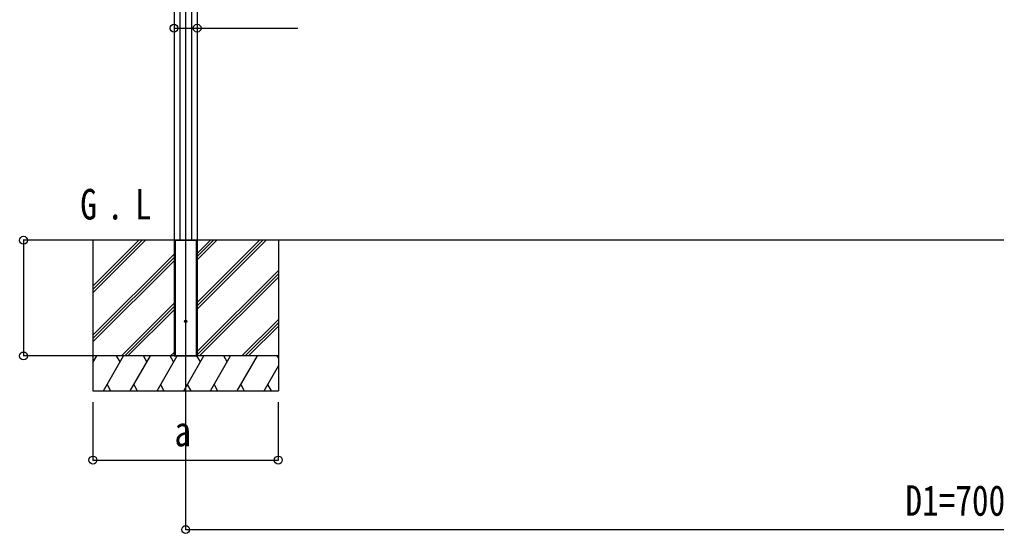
# Model space of a CAD drawing. Units: millimetres, scale not verified. Extents: x -16820 to 16820, y -11880 to 11880.
# Drawn here: x -13332 to -9115, y -9217 to -6996 of the extents above; entities that cross this region are included whole.
import ezdxf
from ezdxf.enums import TextEntityAlignment as Align

# ---------------------------------------------------------------- set-up
doc = ezdxf.new("R2010")
doc.units = ezdxf.units.MM
doc.header["$LTSCALE"] = 60
for name, color, linetype in [('0-2_USER1', 3, 'Continuous'), ('0-3_YKK_12', 2, 'Continuous'), ('0-4_YKK_A1', 4, 'Continuous'), ('0-5_YKK_D', 6, 'Continuous')]:
    doc.layers.add(name, color=color, linetype=linetype)
doc.styles.add('ＭＳ ゴシック', font='')
doc.styles.get('ＭＳ ゴシック').set_extended_font_data('MS Gothic')

msp = doc.modelspace()

# ---------------------------------------------------------------- linework, layer by layer
at = {"layer": '0-3_YKK_12'}
msp.add_line((-12614.92, -5585.03), (-12614.92, -8719.28), dxfattribs=at)
at = {"layer": '0-4_YKK_A1'}
for p, q in [((-12639.74, -5579.62), (-12639.74, -7950)), ((-12590.11, -5579.62), (-12590.11, -7950)), ((-12564.92, -5581.36), (-12564.92, -7950)), ((-4945.98, -7950), (-13253.69, -7950)), ((-13014.92, -7950), (-13014.92, -8600)), ((-13014.92, -8176.63), (-12788.29, -7950)), ((-13014.92, -8148.35), (-12816.57, -7950)), ((-13014.92, -8162.49), (-12802.49, -7950.06)), ((-12664.92, -7946), (-12664.92, -8450)), ((-12664.92, -7950), (-12664.92, -8450)), ((-12662.42, -7950), (-12662.42, -8450)), ((-12660.92, -7950), (-12660.92, -8450)), ((-12568.92, -7950), (-12568.92, -8450)), ((-12567.42, -7950), (-12567.42, -8450)), ((-12565.22, -7950), (-12564.92, -7950)), ((-12564.92, -7946), (-12564.92, -8450)), ((-12564.92, -7950), (-12564.92, -8450)), ((-12564.92, -8035), (-12479.92, -7950)), ((-12564.92, -8020.86), (-12494.06, -7950)), ((-12564.92, -8006.71), (-12508.21, -7950)), ((-12564.92, -8247.13), (-12267.83, -7950.04)), ((-12564.92, -8232.99), (-12281.97, -7950.04)), ((-12564.92, -8218.85), (-12296.11, -7950.04)), ((-12214.92, -7950), (-12214.92, -8600)), ((-13014.92, -8360.48), (-12664.92, -8010.48)), ((-13014.92, -8374.62), (-12664.92, -8024.62)), ((-13014.92, -8388.76), (-12664.92, -8038.76)), ((-12564.92, -8430.98), (-12214.92, -8080.98)), ((-12564.92, -8445.12), (-12214.92, -8095.12)), ((-12555.66, -8450), (-12214.92, -8109.26)), ((-12892.31, -8450), (-12664.92, -8222.61)), ((-12878.17, -8450), (-12664.92, -8236.75)), ((-12864.03, -8450), (-12664.92, -8250.9)), ((-12371.81, -8450), (-12214.92, -8293.11)), ((-12357.67, -8450), (-12214.92, -8307.25)), ((-12343.53, -8450), (-12214.92, -8321.39)), ((-12214.92, -8450), (-13014.92, -8450)), ((-13014.92, -8478.94), (-12998.21, -8450)), ((-12214.92, -8450), (-13014.92, -8450)), ((-13013.21, -8475.98), (-13014.92, -8473.02)), ((-12969.34, -8600), (-12882.74, -8450)), ((-12897.74, -8475.98), (-12912.74, -8450)), ((-12853.87, -8600), (-12767.27, -8450)), ((-12782.27, -8475.98), (-12797.27, -8450)), ((-12738.4, -8600), (-12651.8, -8450)), ((-12666.8, -8475.98), (-12681.8, -8450)), ((-12680.18, -8450), (-12664.92, -8434.74)), ((-12664.92, -8450), (-12564.92, -8450)), ((-12622.93, -8600), (-12536.33, -8450)), ((-12551.33, -8475.98), (-12566.33, -8450)), ((-12507.46, -8600), (-12420.86, -8450)), ((-12435.86, -8475.98), (-12450.86, -8450)), ((-12391.99, -8600), (-12305.39, -8450)), ((-12214.92, -8458.66), (-12219.92, -8450)), ((-12276.52, -8600), (-12214.92, -8493.3)), ((-13014.92, -8600), (-12214.92, -8600)), ((-12954.35, -8574.02), (-12939.35, -8600)), ((-12838.88, -8574.02), (-12823.88, -8600)), ((-12723.41, -8574.02), (-12708.41, -8600)), ((-12607.93, -8574.02), (-12592.94, -8600)), ((-12492.47, -8574.02), (-12477.47, -8600)), ((-12377, -8574.02), (-12362, -8600)), ((-12261.52, -8574.02), (-12246.53, -8600))]:
    msp.add_line(p, q, dxfattribs=at)
msp.add_lwpolyline([(-12664.92, -5581.36), (-12664.92, -7950), (-12664.62, -7950), (-12565.22, -7950)], dxfattribs=at)
msp.add_circle((-12614.92, -8300), 5, dxfattribs=at)
at = {"layer": '0-5_YKK_D'}
for p, q in [((-12565.18, -7032.68), (-12565.18, -7032.66)), ((-13015.92, -7950), (-13315.92, -7950)), ((-13314.92, -7950), (-13314.92, -8450)), ((-13015.92, -8450), (-13315.92, -8450)), ((-13015.17, -8650), (-13015.17, -8901)), ((-12614.93, -8651), (-12614.93, -9201)), ((-12215.17, -8650), (-12215.17, -8901)), ((-13015.17, -8900), (-12215.17, -8900)), ((-12614.93, -9200), (-5614.93, -9200))]:
    msp.add_line(p, q, dxfattribs=at)
msp.add_lwpolyline([(-12665.18, -7033.68), (-12565.18, -7033.66), (-12130.78, -7033.59)], dxfattribs=at)
for centre in [(-12665.18, -7033.68), (-12565.18, -7033.66), (-13314.92, -7950), (-13314.92, -8450), (-13015.17, -8900), (-12215.17, -8900), (-12614.93, -9200)]:
    msp.add_circle(centre, 17, dxfattribs=at)

# ---------------------------------------------------------------- texts
at = {"layer": '0-2_USER1', "style": 'ＭＳ ゴシック', "width": 0.8}
for s, p in [('G', (-13070, -7900)), ('L', (-12833.58, -7900)), ('.', (-12954.8, -7900))]:
    msp.add_text(s, height=132, dxfattribs=at).set_placement(p, align=Align.BOTTOM_LEFT)
at = {"layer": '0-5_YKK_D', "style": 'ＭＳ ゴシック', "width": 0.8}
for s, p in [('a', (-12663.17, -8880)), ('D1=7000', (-9508.53, -9180))]:
    msp.add_text(s, height=132, dxfattribs=at).set_placement(p, align=Align.BOTTOM_LEFT)

doc.saveas('drawing.dxf')
